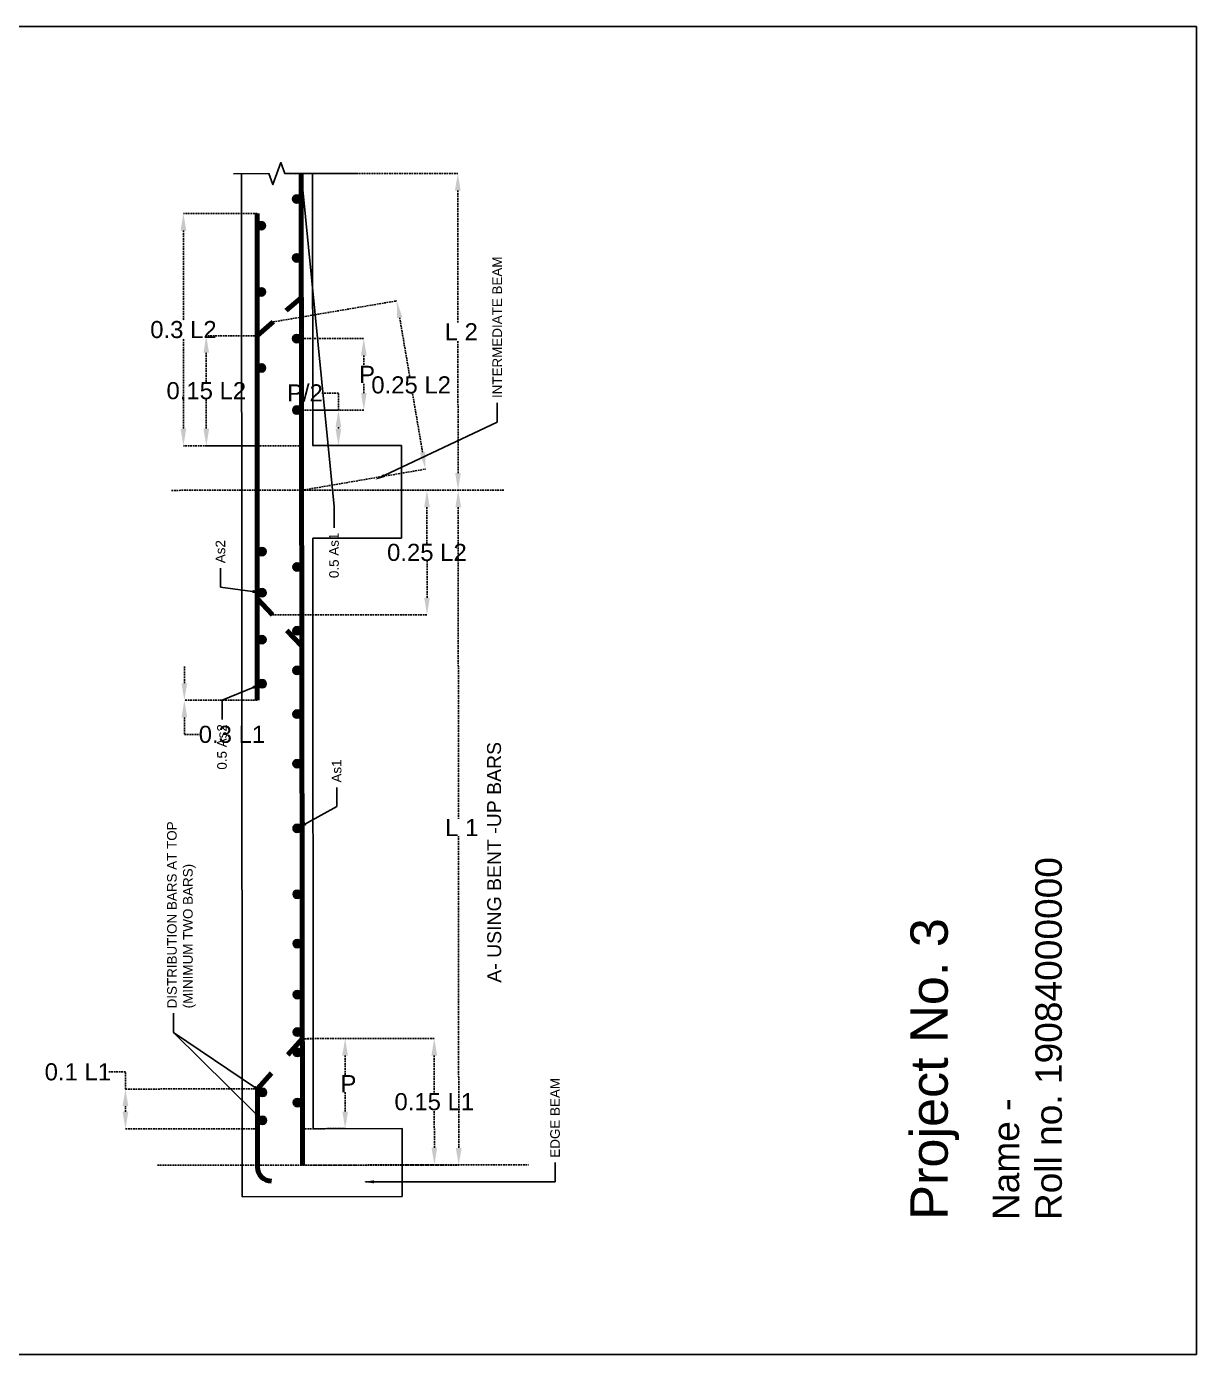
# Model space of a CAD drawing. Header units: millimetres. Extents: x 955 to 145987, y 2368 to 73967.
# Drawn here: x 71355 to 80253, y 45582 to 55682 of the extents above; entities that cross this region are included whole.
import ezdxf
from ezdxf import colors
from ezdxf.entities.mleader import LeaderData, LeaderLine
from ezdxf.math import Vec2, Vec3

# ---------------------------------------------------------------- set-up
doc = ezdxf.new("R2010")
doc.units = ezdxf.units.MM
doc.linetypes.add('HIDDENX2', pattern=[19.05, 12.7, -6.35])
doc.styles.get("Standard").update_dxf_attribs({"font": 'arial.ttf'})
doc.dimstyles.new('beam 2', dxfattribs={"dimtxt": 130, "dimasz": 130, "dimexe": 0.18, "dimexo": 0.0625, "dimgap": 0.09, "dimtad": 0, "dimtih": 1, "dimtoh": 1, "dimdec": 4, "dimzin": 0, "dimdsep": 46, "dimtxsty": 'Standard', "dimcen": 0.09, "dimadec": 0, "dimazin": 0, "dimtfac": 1, "dimtdec": 4, "dimtofl": 0, "dimtmove": 0, "dimatfit": 3, "dimfxl": 1, "dimtolj": 1, "dimtzin": 0, "dimarcsym": 0})

# ---------------------------------------------------------------- blocks, each defined once
blk = doc.blocks.new('*D88')
at = {"color": 0, "linetype": 'HIDDENX2', "lineweight": -2, "transparency": 16777216}
for p, q in [((73449, 52155), (74638, 52156)), ((74638, 52026), (74640, 49655)), ((74642, 47153), (74640, 49524)), ((73453, 47022), (74642, 47023))]:
    blk.add_line(p, q, dxfattribs=at)
at = {"color": 0, "linetype": 'HIDDENX2', "transparency": 16777216}
for points in [[(74660, 52026), (74617, 52026), (74638, 52156)], [(74664, 47153), (74620, 47153), (74642, 47023)]]:
    blk.add_solid(points, dxfattribs=at)
at = {"layer": 'DEFPOINTS', "color": 0, "linetype": 'HIDDENX2', "transparency": 16777216}
for p in [(73449, 52155), (74638, 52156), (73453, 47022)]:
    blk.add_point(p, dxfattribs=at)
at = {"color": 0, "linetype": 'HIDDENX2', "transparency": 16777216, "insert": (74640, 49590), "char_height": 130, "attachment_point": 5}
blk.add_mtext('\\A1; L 1 ', dxfattribs=at)
blk = doc.blocks.new('*D89')
at = {"color": 0, "linetype": 'HIDDENX2', "lineweight": -2, "transparency": 16777216}
for p, q in [((73452, 47984), (74456, 47985)), ((74456, 47855), (74456, 47571)), ((74457, 47154), (74456, 47438)), ((73453, 47022), (74457, 47024))]:
    blk.add_line(p, q, dxfattribs=at)
at = {"color": 0, "linetype": 'HIDDENX2', "transparency": 16777216}
for points in [[(74478, 47855), (74434, 47855), (74456, 47985)], [(74478, 47154), (74435, 47154), (74457, 47024)]]:
    blk.add_solid(points, dxfattribs=at)
at = {"layer": 'DEFPOINTS', "color": 0, "linetype": 'HIDDENX2', "transparency": 16777216}
for p in [(73452, 47984), (74456, 47985), (73453, 47022)]:
    blk.add_point(p, dxfattribs=at)
at = {"color": 0, "linetype": 'HIDDENX2', "transparency": 16777216, "insert": (74456, 47504), "char_height": 130, "attachment_point": 5}
blk.add_mtext('\\A1;0.15 L1', dxfattribs=at)
blk = doc.blocks.new('*D90')
at = {"color": 0, "linetype": 'HIDDENX2', "lineweight": -2, "transparency": 16777216}
for p, q in [((73452, 47984), (73778, 47985)), ((73778, 47855), (73778, 47707)), ((73778, 47430), (73778, 47577)), ((73453, 47299), (73779, 47300))]:
    blk.add_line(p, q, dxfattribs=at)
at = {"color": 0, "linetype": 'HIDDENX2', "transparency": 16777216}
for points in [[(73800, 47855), (73756, 47855), (73778, 47985)], [(73800, 47430), (73757, 47430), (73778, 47300)]]:
    blk.add_solid(points, dxfattribs=at)
at = {"layer": 'DEFPOINTS', "color": 0, "linetype": 'HIDDENX2', "transparency": 16777216}
for p in [(73452, 47984), (73778, 47985), (73453, 47299)]:
    blk.add_point(p, dxfattribs=at)
at = {"color": 0, "linetype": 'HIDDENX2', "transparency": 16777216, "insert": (73778, 47642), "char_height": 130, "attachment_point": 5}
blk.add_mtext('\\A1; P ', dxfattribs=at)
blk = doc.blocks.new('*D91')
at = {"color": 0, "linetype": 'HIDDENX2', "lineweight": -2, "transparency": 16777216}
for p, q in [((72107, 47731), (71977, 47731)), ((72107, 47601), (72107, 47731)), ((73111, 47602), (72107, 47601)), ((72107, 47428), (72107, 47471)), ((73111, 47299), (72107, 47298))]:
    blk.add_line(p, q, dxfattribs=at)
at = {"color": 0, "linetype": 'HIDDENX2', "transparency": 16777216}
for points in [[(72129, 47471), (72085, 47471), (72107, 47601)], [(72129, 47428), (72085, 47428), (72107, 47298)]]:
    blk.add_solid(points, dxfattribs=at)
at = {"layer": 'DEFPOINTS', "color": 0, "linetype": 'HIDDENX2', "transparency": 16777216}
for p in [(72107, 47601), (73111, 47602), (73111, 47299)]:
    blk.add_point(p, dxfattribs=at)
at = {"color": 0, "linetype": 'HIDDENX2', "transparency": 16777216, "insert": (71745, 47731), "char_height": 130, "attachment_point": 5}
blk.add_mtext('\\A1;0.1 L1', dxfattribs=at)
blk = doc.blocks.new('*D80')
at = {"color": 0, "linetype": 'HIDDENX2', "lineweight": -2, "transparency": 16777216}
for p, q in [((72555, 50688), (72555, 50818)), ((73108, 50559), (72555, 50558)), ((73108, 50559), (72555, 50558)), ((72555, 50428), (72555, 50298)), ((72555, 50298), (72685, 50298))]:
    blk.add_line(p, q, dxfattribs=at)
at = {"color": 0, "linetype": 'HIDDENX2', "transparency": 16777216}
for points in [[(72577, 50688), (72533, 50688), (72555, 50558)], [(72577, 50428), (72534, 50428), (72555, 50558)]]:
    blk.add_solid(points, dxfattribs=at)
at = {"layer": 'DEFPOINTS', "color": 0, "linetype": 'HIDDENX2', "transparency": 16777216}
for p in [(72555, 50558), (73108, 50559), (73108, 50559)]:
    blk.add_point(p, dxfattribs=at)
at = {"color": 0, "linetype": 'HIDDENX2', "transparency": 16777216, "insert": (72917, 50298), "char_height": 130, "attachment_point": 5}
blk.add_mtext('\\A1;0.3 L1', dxfattribs=at)
blk = doc.blocks.new('*D81')
at = {"color": 0, "linetype": 'HIDDENX2', "lineweight": -2, "transparency": 16777216}
for p, q in [((73108, 53331), (72721, 53331)), ((72722, 53201), (72722, 52979)), ((72722, 52624), (72722, 52846)), ((73447, 52494), (72722, 52494))]:
    blk.add_line(p, q, dxfattribs=at)
at = {"color": 0, "linetype": 'HIDDENX2', "transparency": 16777216}
for points in [[(72743, 53201), (72700, 53201), (72722, 53331)], [(72744, 52624), (72700, 52624), (72722, 52494)]]:
    blk.add_solid(points, dxfattribs=at)
at = {"layer": 'DEFPOINTS', "color": 0, "linetype": 'HIDDENX2', "transparency": 16777216}
for p in [(73109, 53331), (72722, 52494), (73447, 52494)]:
    blk.add_point(p, dxfattribs=at)
at = {"color": 0, "linetype": 'HIDDENX2', "transparency": 16777216, "insert": (72722, 52912), "char_height": 130, "attachment_point": 5}
blk.add_mtext('\\A1;0.15 L2', dxfattribs=at)
blk = doc.blocks.new('*D82')
at = {"color": 0, "linetype": 'HIDDENX2', "lineweight": -2, "transparency": 16777216}
for p, q in [((73445, 54564), (74635, 54565)), ((74635, 54435), (74636, 53426)), ((74637, 52286), (74636, 53295)), ((73448, 52155), (74637, 52156))]:
    blk.add_line(p, q, dxfattribs=at)
at = {"color": 0, "linetype": 'HIDDENX2', "transparency": 16777216}
for points in [[(74657, 54435), (74613, 54435), (74635, 54565)], [(74658, 52286), (74615, 52286), (74637, 52156)]]:
    blk.add_solid(points, dxfattribs=at)
at = {"layer": 'DEFPOINTS', "color": 0, "linetype": 'HIDDENX2', "transparency": 16777216}
for p in [(73445, 54564), (74635, 54565), (73448, 52155)]:
    blk.add_point(p, dxfattribs=at)
at = {"color": 0, "linetype": 'HIDDENX2', "transparency": 16777216, "insert": (74636, 53361), "char_height": 130, "attachment_point": 5}
blk.add_mtext('\\A1; L 2 ', dxfattribs=at)
blk = doc.blocks.new('*D83')
at = {"color": 0, "linetype": 'HIDDENX2', "lineweight": -2, "transparency": 16777216}
for p, q in [((73410, 53309), (73920, 53310)), ((73920, 53180), (73920, 53103)), ((73920, 52895), (73920, 52972)), ((73411, 52765), (73921, 52765))]:
    blk.add_line(p, q, dxfattribs=at)
at = {"color": 0, "linetype": 'HIDDENX2', "transparency": 16777216}
for points in [[(73942, 53180), (73898, 53180), (73920, 53310)], [(73942, 52895), (73899, 52895), (73920, 52765)]]:
    blk.add_solid(points, dxfattribs=at)
at = {"layer": 'DEFPOINTS', "color": 0, "linetype": 'HIDDENX2', "transparency": 16777216}
for p in [(73410, 53309), (73920, 53310), (73411, 52765)]:
    blk.add_point(p, dxfattribs=at)
at = {"color": 0, "linetype": 'HIDDENX2', "transparency": 16777216, "insert": (73920, 53037), "char_height": 130, "attachment_point": 5}
blk.add_mtext('\\A1; P ', dxfattribs=at)
blk = doc.blocks.new('*D84')
at = {"color": 0, "linetype": 'HIDDENX2', "lineweight": -2, "transparency": 16777216}
for p, q in [((73109, 54260), (72548, 54260)), ((72548, 54130), (72548, 53443)), ((72548, 52624), (72548, 53310)), ((73108, 52494), (72548, 52494))]:
    blk.add_line(p, q, dxfattribs=at)
at = {"color": 0, "linetype": 'HIDDENX2', "transparency": 16777216}
for points in [[(72526, 54130), (72570, 54130), (72548, 54260)], [(72526, 52624), (72570, 52624), (72548, 52494)]]:
    blk.add_solid(points, dxfattribs=at)
at = {"layer": 'DEFPOINTS', "color": 0, "linetype": 'HIDDENX2', "transparency": 16777216}
for p in [(72548, 54260), (73109, 54260), (73109, 52494)]:
    blk.add_point(p, dxfattribs=at)
at = {"color": 0, "linetype": 'HIDDENX2', "transparency": 16777216, "insert": (72548, 53377), "char_height": 130, "attachment_point": 5}
blk.add_mtext('\\A1;0.3 L2', dxfattribs=at)
blk = doc.blocks.new('*D85')
at = {"color": 0, "linetype": 'HIDDENX2', "lineweight": -2, "transparency": 16777216}
for p, q in [((73448, 52155), (74400, 52156)), ((74400, 52026), (74400, 51749)), ((74401, 51338), (74401, 51616)), ((73225, 51207), (74401, 51208))]:
    blk.add_line(p, q, dxfattribs=at)
at = {"color": 0, "linetype": 'HIDDENX2', "transparency": 16777216}
for points in [[(74422, 52026), (74379, 52026), (74400, 52156)], [(74422, 51338), (74379, 51338), (74401, 51208)]]:
    blk.add_solid(points, dxfattribs=at)
at = {"layer": 'DEFPOINTS', "color": 0, "linetype": 'HIDDENX2', "transparency": 16777216}
for p in [(73448, 52155), (74400, 52156), (73225, 51207)]:
    blk.add_point(p, dxfattribs=at)
at = {"color": 0, "linetype": 'HIDDENX2', "transparency": 16777216, "insert": (74400, 51682), "char_height": 130, "attachment_point": 5}
blk.add_mtext('\\A1;0.25 L2', dxfattribs=at)
blk = doc.blocks.new('*D86')
at = {"color": 0, "linetype": 'HIDDENX2', "lineweight": -2, "transparency": 16777216}
for p, q in [((73230, 53436), (74171, 53596)), ((74193, 53468), (74269, 53022)), ((74367, 52444), (74291, 52889)), ((73448, 52155), (74389, 52316))]:
    blk.add_line(p, q, dxfattribs=at)
at = {"color": 0, "linetype": 'HIDDENX2', "transparency": 16777216}
for points in [[(74214, 53471), (74172, 53464), (74171, 53596)], [(74389, 52448), (74346, 52440), (74389, 52316)]]:
    blk.add_solid(points, dxfattribs=at)
at = {"layer": 'DEFPOINTS', "color": 0, "linetype": 'HIDDENX2', "transparency": 16777216}
for p in [(73230, 53436), (74389, 52316), (73448, 52155)]:
    blk.add_point(p, dxfattribs=at)
at = {"color": 0, "linetype": 'HIDDENX2', "transparency": 16777216, "insert": (74280, 52956), "char_height": 130, "attachment_point": 5}
blk.add_mtext('\\A1;0.25 L2', dxfattribs=at)
blk = doc.blocks.new('*D87')
at = {"color": 0, "linetype": 'HIDDENX2', "lineweight": -2, "transparency": 16777216}
for p, q in [((73727, 52895), (73597, 52895)), ((73727, 52765), (73727, 52895)), ((73531, 52765), (73727, 52765)), ((73727, 52625), (73727, 52635)), ((73531, 52495), (73727, 52495))]:
    blk.add_line(p, q, dxfattribs=at)
at = {"color": 0, "linetype": 'HIDDENX2', "transparency": 16777216}
for points in [[(73749, 52635), (73705, 52635), (73727, 52765)], [(73749, 52625), (73705, 52625), (73727, 52495)]]:
    blk.add_solid(points, dxfattribs=at)
at = {"layer": 'DEFPOINTS', "color": 0, "linetype": 'HIDDENX2', "transparency": 16777216}
for p in [(73531, 52765), (73727, 52765), (73531, 52495)]:
    blk.add_point(p, dxfattribs=at)
at = {"color": 0, "linetype": 'HIDDENX2', "transparency": 16777216, "insert": (73472, 52895), "char_height": 130, "attachment_point": 5}
blk.add_mtext('\\A1;P/2', dxfattribs=at)

msp = doc.modelspace()

# ---------------------------------------------------------------- hatches: boundary and pattern name
h = msp.add_hatch(color=256)
h.dxf.hatch_style = 1
h.paths.add_polyline_path([(73441.12826, 54370.47148, 1), (73377.79583, 54370.47148, 1)])
h = msp.add_hatch(color=256)
h.dxf.hatch_style = 1
h.paths.add_polyline_path([(73172.20583, 54167.54823, 1), (73108.87341, 54167.54823, 1)])
h = msp.add_hatch(color=256)
h.dxf.hatch_style = 1
h.paths.add_polyline_path([(73441.47283, 53923.13295, 1), (73378.1404, 53923.13295, 1)])
h = msp.add_hatch(color=256)
h.dxf.hatch_style = 1
h.paths.add_polyline_path([(73172.59329, 53664.52809, 1), (73109.26087, 53664.52809, 1)])
h = msp.add_hatch(color=256)
h.dxf.hatch_style = 1
h.paths.add_polyline_path([(73441.94551, 53309.47634, 1), (73378.61308, 53309.47634, 1)])
h = msp.add_hatch(color=256)
h.dxf.hatch_style = 1
h.paths.add_polyline_path([(73173.03929, 53085.51215, 1), (73109.70687, 53085.51215, 1)])
h = msp.add_hatch(color=256)
h.dxf.hatch_style = 1
h.paths.add_polyline_path([(73442.36518, 52764.64107, 1), (73379.03275, 52764.64107, 1)])
h = msp.add_hatch(color=256)
h.dxf.hatch_style = 1
h.paths.add_polyline_path([(73177.23815, 51688.88541, 1), (73113.90572, 51688.88541, 1)])
h = msp.add_hatch(color=256)
h.dxf.hatch_style = 1
h.paths.add_polyline_path([(73443.28403, 51571.73859, 1), (73379.95161, 51571.73859, 1)])
h = msp.add_hatch(color=256)
h.dxf.hatch_style = 1
h.paths.add_polyline_path([(73177.47926, 51375.85844, 1), (73114.14684, 51375.85844, 1)])
h = msp.add_hatch(color=256)
h.dxf.hatch_style = 1
h.paths.add_polyline_path([(73443.6578, 51086.49528, 1), (73380.32538, 51086.49528, 1)])
h = msp.add_hatch(color=256)
h.dxf.hatch_style = 1
h.paths.add_polyline_path([(73177.75406, 51019.0999, 1), (73114.42164, 51019.0999, 1)])
h = msp.add_hatch(color=256)
h.dxf.hatch_style = 1
h.paths.add_polyline_path([(73443.89012, 50784.88978, 1), (73380.55769, 50784.88978, 1)])
h = msp.add_hatch(color=256)
h.dxf.hatch_style = 1
h.paths.add_polyline_path([(73178.01291, 50683.05635, 1), (73114.68048, 50683.05635, 1)])
h = msp.add_hatch(color=256)
h.dxf.hatch_style = 1
h.paths.add_polyline_path([(73444.14626, 50452.35867, 1), (73380.81383, 50452.35867, 1)])
h = msp.add_hatch(color=256)
h.dxf.hatch_style = 1
h.paths.add_polyline_path([(73444.43654, 50075.50576, 1), (73381.10411, 50075.50576, 1)])
h = msp.add_hatch(color=256)
h.dxf.hatch_style = 1
h.paths.add_polyline_path([(73444.8154, 49583.64327, 1), (73381.48298, 49583.64327, 1)])
h = msp.add_hatch(color=256)
h.dxf.hatch_style = 1
h.paths.add_polyline_path([(73445.201, 49083.03639, 1), (73381.86858, 49083.03639, 1)])
h = msp.add_hatch(color=256)
h.dxf.hatch_style = 1
h.paths.add_polyline_path([(73445.49063, 48707.03494, 1), (73382.1582, 48707.03494, 1)])
h = msp.add_hatch(color=256)
h.dxf.hatch_style = 1
h.paths.add_polyline_path([(73445.84742, 48319.52969, 1), (73382.515, 48319.52969, 1)])
h = msp.add_hatch(color=256)
h.dxf.hatch_style = 1
h.paths.add_polyline_path([(73446.06731, 48034.06313, 1), (73382.73488, 48034.06313, 1)])
h = msp.add_hatch(color=256)
h.dxf.hatch_style = 1
h.paths.add_polyline_path([(73446.18648, 47879.3446, 1), (73382.85406, 47879.3446, 1)])
h = msp.add_hatch(color=256)
h.dxf.hatch_style = 1
h.paths.add_polyline_path([(73180.7355, 47574.84493, 1), (73117.40307, 47574.84493, 1)])
h = msp.add_hatch(color=256)
h.dxf.hatch_style = 1
h.paths.add_polyline_path([(73447.09555, 47498.06874, 1), (73383.76313, 47498.06874, 1)])
h = msp.add_hatch(color=256)
h.dxf.hatch_style = 1
h.paths.add_polyline_path([(73180.89882, 47362.80828, 1), (73117.5664, 47362.80828, 1)])

# ---------------------------------------------------------------- linework, layer by layer
for p, q in [((72994.34769, 47299.05616), (72988.7522, 54563.37965)), ((73402.41083, 54563.33602), (73320.08585, 54563.63487)), ((73529.73772, 54563.79636), (73866.31117, 54564.25025)), ((73529.73772, 54563.79636), (73531.33142, 52494.77456)), ((73531.33142, 52494.77456), (74207.16345, 52495.68596)), ((74207.70613, 51791.15286), (74207.16345, 52495.68596)), ((73531.8741, 51790.24146), (74207.70613, 51791.15286)), ((73531.8741, 51790.24146), (73535.3332, 47299.47287)), ((72994.34769, 47299.05616), (72994.74603, 46781.90858)), ((74211.16553, 47299.99344), (73535.3332, 47299.47287)), ((74211.56387, 46782.84586), (74211.16553, 47299.99344)), ((72994.74603, 46781.90858), (74211.56387, 46782.84586))]:
    msp.add_line(p, q)
at = {"color": 240, "linetype": 'Continuous', "lineweight": 100, "true_color": 0xed1f24}
for p, q in [((73453.22182, 47022.46191), (73444.82281, 54563.73095)), ((73108.49514, 50558.64196), (73108.56287, 54259.53261)), ((73330.39424, 53522.58796), (73445.87137, 53622.25724)), ((73108.54588, 53331.10879), (73229.52689, 53435.52851)), ((73108.50928, 51331.08321), (73224.85587, 51207.16484)), ((73335.3963, 51089.4305), (73447.59101, 50969.93422)), ((73342.03377, 47860.76111), (73452.48074, 47984.56922)), ((73110.77292, 47601.52388), (73217.54875, 47721.21673)), ((73111.23033, 47007.68269), (73110.77292, 47601.52388))]:
    msp.add_line(p, q, dxfattribs=at)
at = {"linetype": 'HIDDENX2'}
for p, q in [((74985.42979, 52156.67386), (72455.5875, 52154.72521)), ((72349.9816, 47021.60413), (75173.48673, 47024.44574)), ((74211.47713, 46895.45123), (73925.69081, 46895.23109)), ((74211.47713, 46895.45123), (74211.56387, 46782.84586)), ((74211.56387, 46782.84586), (74211.47713, 46895.45123))]:
    msp.add_line(p, q, dxfattribs=at)
msp.add_lwpolyline([(65803.1546, 45582.28744), (80253.1546, 45582.28744), (80253.1546, 55682.28744), (65803.1546, 55682.28744)], close=True)
at = {"linetype": 'Continuous'}
msp.add_lwpolyline([(72927.91131, 54563.33279), (73198.40407, 54563.54114), (73228.88889, 54479.98509), (73289.60103, 54647.19093), (73320.08585, 54563.63487), (73590.57861, 54563.84322)], dxfattribs=at)
at = {"lineweight": -2}
for centre in [(73409.46204, 54370.47148), (73140.53962, 54167.54823), (73409.80662, 53923.13295), (73140.92708, 53664.52809), (73410.2793, 53309.47634), (73141.37308, 53085.51215), (73410.69897, 52764.64107), (73145.57194, 51688.88541), (73411.61782, 51571.73859), (73145.81305, 51375.85844), (73411.99159, 51086.49528), (73146.08785, 51019.0999), (73412.22391, 50784.88978), (73146.34669, 50683.05635), (73412.48005, 50452.35867), (73412.77032, 50075.50576), (73413.14919, 49583.64327), (73413.53479, 49083.03639), (73413.82441, 48707.03494), (73414.18121, 48319.52969), (73414.4011, 48034.06313), (73414.52027, 47879.3446), (73149.06928, 47574.84493), (73415.42934, 47498.06874), (73149.23261, 47362.80828)]:
    msp.add_circle(centre, 31.66621, dxfattribs=at)
at = {"color": 240, "lineweight": 100, "true_color": 0xed1f24}
msp.add_arc((73218.87853, 47007.76561), 107.64823, 180.044133159, 270.095171406, dxfattribs=at)

# ---------------------------------------------------------------- texts
for s, height, p in [('Roll no. 19084000000', 201.9834745, (79229.2925, 46604.11969)), ('Project No. 3', 284.172618, (78361.74898, 46606.50498)), ('Name - ', 201.983474, (78904.82382, 46604.11969))]:
    msp.add_text(s, height=height, rotation=90).set_placement(p)
at = {"linetype": 'HIDDENX2', "insert": (74859.1637, 48409.62927), "char_height": 105.8011885, "attachment_point": 1, "rotation": 90.044133159}
msp.add_mtext_dynamic_manual_height_columns('A- USING BENT -UP BARS', width=2084.9772281, gutter_width=529.00594, heights=[106.42404], dxfattribs=at)

# ---------------------------------------------------------------- dimensions: what is measured, and where the dimension line sits
at = {"linetype": 'HIDDENX2'}
for base, p1, p2, text, picture, middle in [((74634.95228, 54564.64767), (73447.50497, 52155.48925), (73444.82281, 54563.73095), ' L 2 ', '*D82', (74635.87978, 53360.5265)), ((72722.18275, 52493.90717), (73108.54588, 53331.10879), (73447.12744, 52494.46557), '0.15 L2', '*D81', (72721.86043, 52912.35893)), ((73919.9072, 53309.86889), (73410.69897, 52764.64107), (73410.2793, 53309.47634), ' P ', '*D83', (73920.11704, 53037.45126)), ((73726.94759, 52764.88467), (73531.33142, 52494.77456), (73531.12348, 52764.73383), 'P/2', '*D87', (73472.2554, 52894.88463)), ((74400.11091, 52156.22301), (73224.85587, 51207.16484), (73447.50497, 52155.48925), '0.25 L2', '*D85', (74400.47607, 51682.14684)), ((74638.19651, 52156.4064), (73453.22182, 47022.46191), (73449.26801, 52155.49061), ' L 1 ', '*D88', (74640.17342, 49589.89205)), ((72555.11499, 50558.21571), (73108.49514, 50558.64196), (73108.49514, 50558.64196), '0.3 L1', '*D80', (72917.42777, 50298.21579)), ((72106.93044, 47600.75065), (73111.00583, 47299.14602), (73110.77292, 47601.52388), '0.1 L1', '*D91', (71744.71779, 47730.75061))]:
    dim = msp.add_linear_dim(base=base, p1=p1, p2=p2, angle=90.044133158, text=text, dimstyle='beam 2', dxfattribs=at)
    dim.commit()
    dim.dimension.update_dxf_attribs({"geometry": picture, "text_midpoint": middle})
for p1, p2, distance, text, picture, middle in [((73108.53056, 52494.20476), (73108.56287, 54259.53261), 560.4451, '0.3 L2', '*D84', (72548.10162, 53376.87894)), ((73229.52689, 53435.52851), (73447.50497, 52155.48925), 955.18002, '0.25 L2', '*D86', (74280.14056, 52955.85828)), ((73453.22182, 47022.46191), (73452.1507, 47984.19925), -1003.59402, '0.15 L1', '*D89', (74456.27966, 47504.44832)), ((73452.91338, 47299.40938), (73452.1507, 47984.19925), -325.54083, ' P ', '*D90', (73778.07267, 47642.16688))]:
    dim = msp.add_aligned_dim(p1=p1, p2=p2, distance=distance, text=text, dimstyle='beam 2', dxfattribs=at)
    dim.commit()
    dim.dimension.update_dxf_attribs({"geometry": picture, "text_midpoint": middle})

# ---------------------------------------------------------------- leaders
ml = msp.add_multileader_mtext('Standard', dxfattribs=at)
ml.set_content('0.5 As1', color=256)
ml.set_leader_properties()
ml.build(insert=Vec2(0, 0))
ml.multileader.update_dxf_attribs({"arrow_head_size": 73.00909, "scale": 30})
ctx = ml.context
ctx.base_point, ctx.scale, ctx.char_height, ctx.arrow_head_size, ctx.landing_gap_size, ctx.plane_origin, ctx.plane_x_axis, ctx.plane_y_axis = Vec3(73693.8396, 51473.73807), 30, 73.009092, 73.00909, 36.50455, Vec3(73447.35917, 51270.91834), Vec3(-0.0007702688, 0.9999997033), Vec3(-0.9999997033, -0.0007702688)
ctx.text_align_type = 2
notes = []
notes.append((ctx, [(1, (1, 1, 0), (73693.41048, 52030.85052), (0.0007702688, -0.9999997033), 161.19019, [(0, [(73444.82281, 54563.73095)], 0, [])])]))
ctx.mtext.insert, ctx.mtext.text_direction, ctx.mtext.rotation, ctx.mtext.alignment, ctx.mtext.flow_direction = Vec3(73656.4357, 51833.12725), Vec3(-0.0007702688, 0.9999997033), 1.5715665957, 3, 5
ml = msp.add_multileader_mtext('Standard', dxfattribs=at)
ml.set_content('INTERMEDIATE BEAM', color=256)
ml.set_leader_properties()
ml.build(insert=Vec2(0, 0))
ml.multileader.update_dxf_attribs({"arrow_head_size": 73.00909, "scale": 30})
ctx = ml.context
ctx.base_point, ctx.scale, ctx.char_height, ctx.arrow_head_size, ctx.landing_gap_size, ctx.plane_origin, ctx.plane_x_axis, ctx.plane_y_axis = Vec3(74935.1514, 52820.1063), 30, 73.009092, 73.00909, 36.50455, Vec3(74008.08009, 52235.33779), Vec3(-0.0007702688, 0.9999997033), Vec3(-0.9999997033, -0.0007702688)
notes.append((ctx, [(0, (1, 1, 0), (74935.26388, 52674.08816), (-0.0007702688, 0.9999997033), 146.01818, [(0, [(74008.08009, 52235.33779)], 0, [])])]))
ctx.mtext.insert, ctx.mtext.text_direction, ctx.mtext.rotation, ctx.mtext.flow_direction = Vec3(74898.59385, 52856.5827), Vec3(-0.0007702688, 0.9999997033), 1.5715665957, 5
ml = msp.add_multileader_mtext('Standard', dxfattribs=at)
ml.set_content('As2', color=256)
ml.set_leader_properties()
ml.build(insert=Vec2(0, 0))
ml.multileader.update_dxf_attribs({"arrow_head_size": 73.00909, "scale": 30})
ctx = ml.context
ctx.base_point, ctx.scale, ctx.char_height, ctx.arrow_head_size, ctx.landing_gap_size, ctx.plane_origin, ctx.plane_x_axis, ctx.plane_y_axis = Vec3(72830.04014, 51563.97134), 30, 73.009092, 73.00909, 36.50455, Vec3(73145.81305, 51375.85844), Vec3(-0.0007702688, 0.9999997033), Vec3(-0.9999997033, -0.0007702688)
notes.append((ctx, [(0, (1, 1, 0), (72830.15261, 51417.9532), (-0.0007702688, 0.9999997033), 146.01818, [(0, [(73145.81305, 51375.85844)], 0, [])])]))
ctx.mtext.insert, ctx.mtext.text_direction, ctx.mtext.rotation, ctx.mtext.flow_direction = Vec3(72792.90986, 51600.4473), Vec3(-0.0007702688, 0.9999997033), 1.5715665957, 5
ml = msp.add_multileader_mtext('Standard', dxfattribs=at)
ml.set_content('0.5 As2', color=256)
ml.set_leader_properties()
ml.build(insert=Vec2(0, 0))
ml.multileader.update_dxf_attribs({"arrow_head_size": 73.00909, "scale": 30})
ctx = ml.context
ctx.base_point, ctx.scale, ctx.char_height, ctx.arrow_head_size, ctx.landing_gap_size, ctx.plane_origin, ctx.plane_x_axis, ctx.plane_y_axis = Vec3(72841.90275, 50003.14902), 30, 73.009092, 73.00909, 36.50455, Vec3(73146.34669, 50683.05635), Vec3(-0.0007702688, 0.9999997033), Vec3(-0.9999997033, -0.0007702688)
ctx.text_align_type = 2
notes.append((ctx, [(0, (1, 1, 0), (72841.47503, 50558.43628), (0.0007702688, -0.9999997033), 146.01818, [(0, [(73146.34669, 50683.05635)], 0, [])])]))
ctx.mtext.insert, ctx.mtext.text_direction, ctx.mtext.rotation, ctx.mtext.alignment, ctx.mtext.flow_direction = Vec3(72804.48857, 50375.88501), Vec3(-0.0007702688, 0.9999997033), 1.5715665957, 3, 5
ml = msp.add_multileader_mtext('Standard', dxfattribs=at)
ml.set_content('As1', color=256)
ml.set_leader_properties()
ml.build(insert=Vec2(0, 0))
ml.multileader.update_dxf_attribs({"arrow_head_size": 73.00909, "scale": 30})
ctx = ml.context
ctx.base_point, ctx.scale, ctx.char_height, ctx.arrow_head_size, ctx.landing_gap_size, ctx.plane_origin, ctx.plane_x_axis, ctx.plane_y_axis = Vec3(73713.70192, 49895.73553), 30, 73.009092, 73.00909, 36.50455, Vec3(73413.14919, 49583.64327), Vec3(-0.0007702688, 0.9999997033), Vec3(-0.9999997033, -0.0007702688)
notes.append((ctx, [(0, (1, 1, 0), (73713.81439, 49749.71739), (-0.0007702688, 0.9999997033), 146.01818, [(0, [(73413.14919, 49583.64327)], 0, [])])]))
ctx.mtext.insert, ctx.mtext.text_direction, ctx.mtext.rotation, ctx.mtext.flow_direction = Vec3(73676.57165, 49932.21149), Vec3(-0.0007702688, 0.9999997033), 1.5715665957, 5
ml = msp.add_multileader_mtext('Standard', dxfattribs=at)
ml.set_content('DISTRIBUTION BARS AT TOP\\P(MINIMUM TWO BARS)', color=256)
ml.set_leader_properties()
ml.build(insert=Vec2(0, 0))
ml.multileader.update_dxf_attribs({"arrow_head_size": 73.00909, "scale": 30})
ctx = ml.context
ctx.base_point, ctx.scale, ctx.char_height, ctx.arrow_head_size, ctx.landing_gap_size, ctx.plane_origin, ctx.plane_x_axis, ctx.plane_y_axis = Vec3(72471.67222, 48177.96796), 30, 73.009092, 73.00909, 36.50455, Vec3(73149.23261, 47362.80828), Vec3(-0.0007702688, 0.9999997033), Vec3(-0.9999997033, -0.0007702688)
notes.append((ctx, [(0, (1, 1, 0), (72471.7847, 48031.94982), (-0.0007702688, 0.9999997033), 146.01818, [(0, [(73149.23261, 47362.80828)], 0, [])])]))
ctx.mtext.insert, ctx.mtext.text_direction, ctx.mtext.rotation, ctx.mtext.flow_direction = Vec3(72424.40734, 48214.43611), Vec3(-0.0007702688, 0.9999997033), 1.5715665957, 5
ml = msp.add_multileader_mtext('Standard', dxfattribs=at)
ml.set_content('', color=256)
ml.set_leader_properties()
ml.build(insert=Vec2(0, 0))
ml.multileader.update_dxf_attribs({"arrow_head_size": 73.00909, "scale": 30})
ctx = ml.context
ctx.base_point, ctx.scale, ctx.char_height, ctx.arrow_head_size, ctx.landing_gap_size, ctx.plane_origin, ctx.plane_x_axis, ctx.plane_y_axis = Vec3(72471.67222, 48177.96796), 30, 73.00909, 73.00909, 36.50455, Vec3(73149.06928, 47574.84493), Vec3(-0.0007702688, 0.9999997033), Vec3(-0.9999997033, -0.0007702688)
notes.append((ctx, [(0, (1, 1, 0), (72471.7847, 48031.94982), (-0.0007702688, 0.9999997033), 146.01818, [(0, [(73149.06928, 47574.84493)], 0, [])])]))
ctx.mtext.insert, ctx.mtext.text_direction, ctx.mtext.rotation, ctx.mtext.flow_direction = Vec3(72435.13957, 48214.44437), Vec3(-0.0007702688, 0.9999997033), 1.5715665957, 5
ml = msp.add_multileader_mtext('Standard', dxfattribs=at)
ml.set_content('EDGE BEAM', color=256)
ml.set_leader_properties()
ml.build(insert=Vec2(0, 0))
ml.multileader.update_dxf_attribs({"arrow_head_size": 73.00909, "scale": 30})
ctx = ml.context
ctx.base_point, ctx.scale, ctx.char_height, ctx.arrow_head_size, ctx.landing_gap_size, ctx.plane_origin, ctx.plane_x_axis, ctx.plane_y_axis = Vec3(75375.24261, 47042.36587), 30, 73.009092, 73.00909, 36.50455, Vec3(73925.69081, 46895.23109), Vec3(-0.0007702688, 0.9999997033), Vec3(-0.9999997033, -0.0007702688)
notes.append((ctx, [(0, (1, 1, 0), (75375.35508, 46896.34773), (-0.0007702688, 0.9999997033), 146.01818, [(0, [(73925.69081, 46895.23109)], 0, [])])]))
ctx.mtext.insert, ctx.mtext.text_direction, ctx.mtext.rotation, ctx.mtext.flow_direction = Vec3(75338.08744, 47078.8418), Vec3(-0.0007702688, 0.9999997033), 1.5715665957, 5
for ctx, leaders in notes:
    for number, flags, end, landing, length, lines in leaders:
        leader = LeaderData()
        leader.index, (leader.has_last_leader_line, leader.has_dogleg_vector, leader.attachment_direction) = number, flags
        leader.last_leader_point, leader.dogleg_vector, leader.dogleg_length = Vec3(end), Vec3(landing), length
        for number, points, colour, breaks in lines:
            line = LeaderLine()
            line.index, line.vertices, line.color, line.breaks = number, Vec3.list(points), colors.encode_raw_color(colour), breaks
            leader.lines.append(line)
        ctx.leaders.append(leader)

doc.saveas('drawing.dxf')
